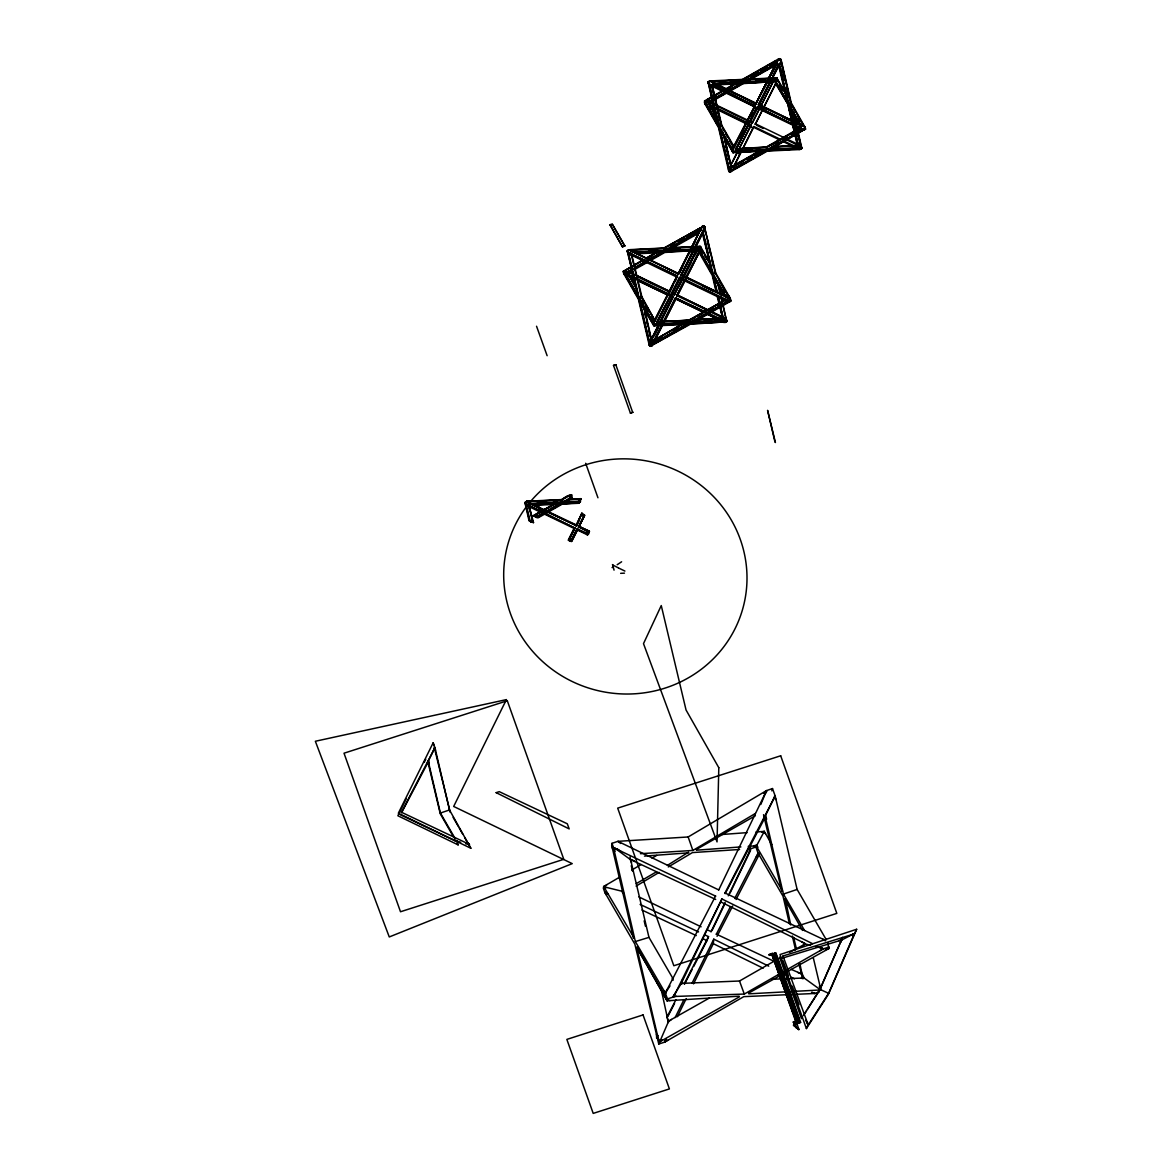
<?xml version="1.0" encoding="UTF-8"?>
<svg xmlns="http://www.w3.org/2000/svg" width="1172" height="1172" viewBox="0 0 1172 1172"><rect width="100%" height="100%" fill="white"/><g stroke="black" fill="none" stroke-linecap="round" stroke-linejoin="round"><path stroke-width="1.5" d="M612.546 848.924L611.989 843.342L617.922 841.335L688.154 836.969L766.547 790.587L772.495 788.551L775.161 795.905L797.121 889.445L825.894 939.065M721.703 298.303L726.728 321.743L690.308 324.234L650.196 346.355L638.784 298.757M715.389 273.515L704.269 226.006L703.566 227.749M764.994 150.309L765.272 151.173L733.042 152.624L718.729 126.298L708.298 82.23M777.622 80.809L776.479 77.806L749.831 79.066M705.383 104.337L705.441 104.088A1.626 1.568 10.9 0 1 706.071 101.129C703.933 103.209 705.119 99.561 705.5 101.422L708.533 102.242L741.231 83.695L715.301 84.926M624.559 271.435C622.815 272.827 624.617 269.238 624.559 271.435L625.496 271.684M625.203 274.541L624.442 274.526L626.493 274.658M729.043 297.761L727.358 297.483C730.874 295.696 727.387 299.343 727.812 297.263L681.21 274.702L729.614 297.981A1.729 1.67 10.9 0 1 729.673 300.97L690.542 322.959L656.657 324.556L653.947 325.582L654.958 323.97M729.585 298.113L730.976 300.823L729.936 301.556A1.729 1.67 10.9 0 0 730.405 300.633L730.068 297.966L715.784 273.091L704.196 225.932L663.85 248.025L629.965 249.636L627.196 250.72L628.749 249.9M803.772 126.195L800.608 125.551L788.214 103.971L779.131 65.266C781.475 63.771 782.251 56.388 777.915 59.303L742.462 79.418L710.584 80.927L707.917 82.04L709.441 81.176M781.109 59.904L791.29 102.99L805.208 127.543L804.549 129.799L801.252 128.261L790.353 134.443M526.521 506.04L528.982 505.63L526.521 506.04L530.227 521.379L532.923 522.375L530.081 521.232L532.923 522.375L528.997 505.645L526.008 503.491C524.192 504.063 526.111 500.634 527.649 501.191L561.535 499.594C564.186 498.613 573.533 490.702 571.716 497.807L563.849 502.261L580.257 501.484L580.873 498.671L568.874 499.243M627.518 252.185L627.884 251.262A1.729 1.67 10.9 0 0 627.518 252.112L627.826 250.837M708.269 83.315L708.62 82.45A1.626 1.568 10.9 0 0 708.284 83.256L708.562 82.055M724.091 319.37L723.446 318.784L724.457 318.447L724.193 319.253L726.64 320.073L725.409 322.359M716.282 934.304L730.508 906.557M623.753 271.699L623.768 271.626A1.729 1.67 10.9 0 1 624.222 270.703M801.502 147.247A1.626 1.568 10.9 0 1 801.062 148.112L801.516 147.174L797.942 145.401L773.74 146.559M732.588 150.705L733.013 152.565L735.577 151.408L767.557 149.884L805.032 128.891A1.626 1.568 10.9 0 1 804.593 129.755L804.549 129.799M715.609 896.126L613.527 847.693L611.989 843.342M525.202 503.74L525.202 503.652A1.729 1.67 10.9 0 1 525.671 502.744L525.964 505.103L528.25 504.37L529.48 509.6M528.982 505.63L526.125 505.352L525.495 503.623M631.122 253.738L641.436 297.263L639.15 297.996L628.837 254.47L631.298 254.06L628.441 253.782L627.533 251.013M732.881 149.093L732.119 149.327L754.49 106.769L709.148 84.823L708.62 82.45M541.479 511.886L541.376 512.765L538.358 510.318L538.812 506.831L540.409 508.853M768.729 966.168L713.763 939.153L713.308 943.68L693.531 983.85M540.746 511.388L533.099 515.724L538.095 517.834L562.428 504.033L578.909 503.257L579.466 501.147M578.909 503.257L580.506 501.264L564.289 502.246L572.097 497.778L564.626 502.012M718.641 890.119L766.547 790.587L760.774 804.519M772.495 788.551L771.821 790.851M793.634 994.413L743.795 996.639L664.846 1042.069L658.767 1044.032L668.714 1021.002L709.133 998.178M668.421 1022.555L660.876 987.791M802.952 978.898L799.934 963.794M528.44 502.099L528.162 501.323L530.183 503.564M528.089 505.923L528.455 504.971L574.954 528.118L526.331 504.517A1.729 1.67 10.9 0 1 525.539 502.275A1.729 1.67 10.9 0 1 527.84 501.528L528.103 501.352M528.455 504.971L528.03 506.201L528.352 505.469L529.275 506.802M529.114 504.986L528.045 506.216M529.495 503.242L529.612 502.642A121.815 117.449 10.9 0 1 737.569 532.484A121.815 117.449 10.9 0 1 611.652 693.092A121.815 117.449 10.9 0 1 526.477 506.597M575.071 527.488L574.47 528.279M575.203 527.942L568.889 540.424L574.91 527.81M575.789 525.305L529.319 503.213L576.097 525.642M579.129 526.287L584.725 515.211L581.898 513.175L576.316 526.125L579.613 519.606M577.137 528.909L570.867 541.303L577.137 528.909L588.461 533.993L587.26 534.915L587.48 534.212M630.756 250.544L630.521 249.812L631.869 251.35M577.65 528.777L577.02 529.539M627.049 272.021C626.874 270.058 624.764 273.618 626.874 272.27L625.511 271.655L627.796 272.3L646.754 261.546M628.837 254.47L630.477 253.987M630.639 253.196L630.346 254.646L631.312 254.075L629.51 252.771L630.389 252.507L628.104 253.225L638.623 297.878L652.907 322.754C654.943 329.215 652.892 320.996 653.39 322.593M630.346 254.632L630.77 253.416L677.387 275.918L677.401 277.017M578.47 527.503L584.608 515.563M588.432 532.161L578.895 526.272L589.457 531.282L588.3 534.52L577.532 529.407M667.952 294.245L628.47 275.186L627.972 271.626M700.739 229.258L700.46 227.866L663.967 248.552L631.049 250.105L631.884 251.365L678.31 273.369M627.723 271.963L633.276 273.779M635.473 252.595L664.993 251.204L700.153 230.474L664.348 250.779L665.11 250.5L632.543 252.039M613.513 365.415L615.798 364.682L613.513 365.415L630.419 413.159L632.734 412.251L630.419 413.159M649.815 346.253L649.669 342.898L649.332 343.645A1.729 1.67 10.9 0 0 650.108 346.018L650.636 342.224L682.119 324.366M652.907 322.344L653.712 321.89M650.812 342.195L651.002 340.261M677.387 275.918L654.752 321.787L654.342 320.923L652.716 321.45L638.901 297.41L641.172 296.648L654.826 320.513M650.914 341.697L650.958 341.081M656.496 324.102L655.778 324.703A1.729 1.67 10.9 0 0 656.525 323.97L680.068 277.647L656.803 322.11L657.053 324.351M652.731 344.627L651.515 346.092M656.862 322.271L657.814 323.911L690.689 322.315L689.942 322.593L726.83 301.893L726.244 300.618M711.316 81.776L714.129 83.798L743.517 82.392L776.216 63.845L778.779 58.922L781.05 59.743M618.494 567.966L612.473 564.831M711.843 85.087L712.342 84.633M619.065 568.244L624.925 571.072M714.026 106.681L709.177 104.337L714.481 107.634M712.444 86.347L712.869 85.146L754.929 105.451L754.49 106.769M709.866 103.326L710.291 102.111L714.524 104.162M672.743 297.395L637.392 280.474M676.801 276.358L653.419 322.461A1.729 1.67 10.9 0 0 655.265 324.864L654.181 324.834M713.572 84.135L713.982 82.934L756.511 104.132M626.83 273.823L673.461 296.34L672.845 297.131M677.226 276.24L628.646 252.947A1.729 1.67 10.9 0 1 627.855 250.705A1.729 1.67 10.9 0 1 630.155 249.973L630.477 249.753M674.222 295.11L674.486 294.201L674.691 294.992M678.354 274.072L631.928 251.086M678.632 274.57L700.812 228.892L701.076 229.609M664.07 320.776L675.526 297.761L720.428 319.575M689.634 320.103L657.096 321.89L679.452 277.339M664.524 321.362L675.848 298.904L702.98 312.001M726.347 300.53L726.581 299.724L679.965 277.207L679.335 277.984M699.098 251.233L700.036 250.779L676.669 295.886L683.95 281.5M680.786 275.933L681.21 274.702M681.005 275.317L703.347 230.166L705.251 230.298L702.922 231.338L704.958 227.28M681.445 274.731L704.855 228.467A1.729 1.67 10.9 0 0 704.05 226.225L704.387 226.035M683.789 275.596L696.93 249.416M693.575 250.207L697.692 250.017L696.871 249.314L697.355 250.222L694.923 255.027M701.178 229.961L664.993 251.204M701.398 229.17L700.666 229.507L702.643 226.167M715.887 290.861L712.268 275.42L699.098 252.493L698.732 248.947L693.56 249.182M702.922 231.338L703.874 231.001L703.024 231.778L712.972 274.204L725.937 296.765M681.386 273.97L703.347 230.166M686.367 276.695L699.435 250.486M681.269 275.625L703.244 232.232L702.848 232.979M700.036 250.779L677.343 296.047M736.294 152.17L765.536 150.529L735.533 152.199L765.609 150.529L729.76 170.79C728.208 173.705 728.559 166.395 730.141 166.365M734.068 147.042L734.668 147.335M740.88 152.199L733.569 166.644L731.401 167.347L724.501 136.831M732.002 170.262L729.336 171.83L765.272 151.173M734.712 151.598L735.84 150.294L735.533 150.954A1.626 1.568 10.9 0 1 733.379 151.525A1.626 1.568 10.9 0 1 732.632 149.415L754.929 105.451M757.727 107.487L736.412 148.185L756.951 107.165L799.787 127.792L756.878 107.355M750.812 125.873L751.237 124.657L739.591 147.584M751.926 123.631L773.989 79.989M712.869 85.146L755.105 106.945L712.737 85.761M755.632 104.44L778.091 59.611A1.626 1.568 10.9 0 1 780.259 58.908L780.567 59.494M752.38 122.313L752.204 123.163L758.738 110.271M755.94 103.766L778.062 59.743M743.107 148.331L753.874 126.532L781.197 139.717M799.787 127.792L757.844 106.872L756.262 108.967M758.24 104.967L779.409 64.255L758.826 105.377L766.869 109.26M758.548 105.846L781.006 61.017A1.626 1.568 10.9 0 0 780.259 58.908L779.805 60.343M776.977 78.421L776.011 77.953A1.626 1.568 10.9 0 1 776.977 78.407L774.97 80.897L775.6 83.608L755.134 124.569L776.333 82.685M758.841 105.26L758.987 104.528L804.3 126.4A1.626 1.568 10.9 0 1 805.047 128.51L805.574 129.242L803.567 125.975M726.406 301.907L725.6 299.695L689.136 320.381L657.946 321.655L679.789 278.482L724.809 300.222L689.414 319.78M720.487 307.342L722.728 318.828L717.103 296.003M723.857 319.751L723.666 318.139L696.813 319.429M727.05 300.047C727.739 298.435 728.442 303.753 728.413 300.266M727.812 297.263L727.607 298.01M725.058 322.432L722.435 321.011L723.285 321.831L690.308 323.325L653.83 344.026L653.405 342.839M728.076 301.101L727.46 300.706L729.16 301.131A1.729 1.67 10.9 0 1 728.105 300.97L679.848 277.837M776.699 62.951L742.887 82.245L713.294 83.652L743.81 81.981L776.728 63.303L775.937 61.076L742.096 80.033L712.503 81.425L743.019 79.755L775.293 61.222M776.919 63.83L776.494 62.849L756.262 102.755M772.949 75.902L778.794 63.962M777.197 79.799L776.802 77.909L785.943 93.687M799.494 128.378L799.905 127.177M801.033 124.95L800.608 126.166L801.033 124.95L758.357 104.352M797.824 146.002L788.214 104.513M801.252 128.261L799.187 128.349L766.503 146.896L734.932 148.991M798.718 149.445L798.967 149.24A1.626 1.568 10.9 0 0 801.077 146.983L801.809 148.551L799.319 149.562L767.323 151.085L730.845 171.639M805.047 128.51A1.626 1.568 10.9 0 1 802.879 129.213C801.809 130.224 802.483 128.7 804.036 129.316M769.154 954.902L773.388 953.525L773.256 954.242C769.169 956.44 767.382 954.213 772.524 953.349L797.546 1023.346L772.304 953.422L773.549 957.026M769.345 955.4L769.257 954.404M772.07 954.008L796.887 1023.566L798.191 1023.141L773.388 953.525M775.688 953.422L774.37 953.891L798 1020.138L799.304 1019.728L775.688 953.422L774.384 953.847L775.82 952.748L800.623 1022.365L799.319 1022.79L797.912 1019.977L799.304 1019.728M827.637 942.625L828.897 948.558L748.454 993.182M739.151 996.171L667.088 1000.785L667.454 998.91L665.344 993.021L635.356 941.556L613.527 847.693L617.688 849.671M619.373 877.301L603.683 886.501L603.346 888.2L604.884 892.566L634.858 944.149L658.767 1044.032M803.435 1015.626L819.917 989.3L842.58 937.336M789.459 923.814L783.013 896.214L758.079 853.128L755.867 847.019L764.291 831.373L756.013 831.988M763.968 832.838L764.291 831.373L761.58 832.267M853.289 936.296L856.644 929.279L828.443 994.193L806.395 1028.577L780.025 954.55L856.629 929.264M711.023 931.769L725.146 902.308M806.395 1028.562L808.607 1023.464M829.205 946.961L823.183 948.895L744.293 994.061L673.211 996.508L681.005 983.879L721.923 898.968L812.518 943.65M693.692 966.461L707.068 940.457M705.061 934.992L708.533 936.633L707.536 939.255M400.472 814.789L456.963 841.672L458.106 844.866L397.865 815.756L406.288 798.689M401.41 812.386L434.929 747.648L433.171 742.77L398.334 813.236L470.836 848.264L449.521 809.969L434.929 747.648L427.135 763.426M724.911 893.137L775.161 795.905L763.47 819.609M692.183 322.49L727.036 321.377L726.054 319.18M777.095 81.132L777.095 81.132A1.626 1.568 10.9 0 0 775.234 78.846L776.772 77.894M581.502 514.523L582.235 515.05M582.088 514.713L582.367 513.775M578.25 527.122L584.096 515.197M805.604 1020.255L808.226 1024.943L828.604 993.343L854.344 933.864L782.984 955.986L782.002 958.257L841.745 939.973L853.905 933.762M555.162 502.407L553.887 502.671M554.385 503.14L554.576 502.129M749.289 852.103L750.607 848.264L748.263 848.22M795.246 1017.838L797.561 1023.581L795.466 1017.765M682.412 979.909L681.005 983.879L683.1 983.323M578.807 500.971L580.14 500.693L579.041 500.341M588.432 533.524L587.201 533.128L588.681 532.821M794.88 1023.771L796.77 1023.259L798.908 1029.456L793.488 1025.178L798.762 1029.558L796.198 1027.478L794.88 1023.771L796.77 1023.259M796.066 1027.654L794.909 1023.713M625.321 270.981L623.768 271.889L623.929 273.97L638.374 299.153L649.2 344.978M704.753 101.861C705.339 100.177 704.343 102.272 705.061 104.118L718.495 127.499L728.427 169.794L729.321 171.801L730.683 171.698M540.629 510.567L541.171 509.498M570.661 497.529L571.321 497.455M571.042 497.91L571.54 496.913M840.866 942.112L841.745 939.973L838.888 940.633M531.707 521.687L531.385 520.456L531.619 521.73L532.132 520.705M536.644 516.076L535.487 516.793L536.556 516.12M569.577 540.556L570.119 539.486L570.266 540.863L570.119 539.486M749.479 100.865L755.911 103.956L777.783 60.226M842.258 938.259L819.785 990.018L807.376 1009.356M699.977 247.409L699.069 247.351A1.729 1.67 10.9 0 1 700.915 249.123L700.373 246.428L709.5 262.162M629.496 252.493L630.243 253.035M529.363 503.374L529.129 501.44L562.003 499.843M650.943 340.085L658.503 325.054M651.822 341.931L652.115 342.766L644.585 308.295M703.039 233.243L712.371 272.988L698.409 248.83L700.578 247.57L711.067 266.132M612.062 567.57L612.868 567.336M621.614 561.784L617.161 564.728M736.06 151.232L735.796 150.382M668.069 1040.223L664.597 1041.249L664.846 1042.069L666.165 1039.256M775.732 64.343L776.479 62.849M728.266 895.833L750.915 848.718L755.867 847.019M712.019 930.539L724.604 904.374M730.112 892.932L750.549 850.418M675.116 1017.574L683.965 999.628M692.007 983.293L713.763 939.153M664.846 1042.069L666.165 1039.388M677.343 1016.695L686.235 998.632M424.205 762.401L425.773 759.251M667.454 998.91L673.534 996.962L721.923 898.968M732.603 149.547L732.529 150.543M777.168 80.941L777.256 79.945M800.344 149.313L801.296 147.438M636.718 947.386L667.088 1000.785L667.527 999.906L636.718 947.386L659.118 1042.172L739.371 996.859M713.982 82.919L755.75 103.825M734.785 146.705L755.237 106.33M769.638 78.085L756.043 103.224L777.051 63.171M739.576 137.651L743.663 129.565M750.212 116.643L751.838 113.42M736.382 148.17L756.834 107.78M759.046 103.356L771.322 79.125M735.562 150.836L757.844 106.872M737.144 152.404L730.654 165.237L731.401 167.347M732.031 163.025L737.745 151.745M739.371 148.522L750.783 125.975L717.909 109.963M761.185 105.436L774.223 79.667M654.738 320.249L676.786 276.724M678.163 274.131L700.153 230.518M669.315 293L673.358 285.016M674.969 281.807L676.596 278.614M679.438 272.973L682.675 266.571M689.151 253.782L695.611 240.993M742.506 148.991L753.874 126.532M734.961 164.432L741.48 151.554M696.3 250.456L696.754 248.933M651.031 339.924L658.488 325.186M682.119 278.497L674.383 293.762L696.329 250.325M652.54 337.404L658.195 326.241M660.612 321.45L671.908 299.124M674.34 294.48L672.391 292.824M675.043 292.956L682.294 278.599M683.921 275.405L697.633 248.288M650.929 341.565L659.235 325.186M660.818 322.022L673.299 296.663M674.808 294.362L697.472 249.592M654.049 335.807L658.093 327.808M678.735 286.994L682.778 278.995M684.404 275.801L690.879 263.011M654.123 340.056L661.521 325.42M663.176 322.168L675.526 297.761M655.983 336.76L660.832 327.164M662.414 324.981L654.416 340.774L662.312 336.291M664.011 322.3L676.141 298.069M655.646 338.898L662.913 324.541M581.898 513.175L576.434 525.495M575.848 525.686L581.839 513.395M577.62 529.275L571.438 541.567L568.215 540.204L574.514 527.766L568.64 539.926M726.581 299.724L725.937 300.603L727.416 300.926M724.135 319.282L723.754 318.315M612.59 564.567L614.055 570.149M620.647 573.328L624.456 573.152M771.088 75.242L776.699 64.24M733.042 152.55L733.511 151.803L732.808 152.096A1.626 1.568 10.9 0 0 733.701 152.536M433.523 750.402L434.929 747.648M649.889 346.106L687.905 323.75L651.427 344.436L650.9 343M692.74 322.857L730.962 301.014M773.051 800.051L775.161 795.905M773.696 68.752L776.216 63.845M734.683 898.47L758.079 853.128L759.09 854.886M717.044 936.311L732.676 906M736.045 899.495L759.544 853.934M670.018 985.872L665.344 993.021L715.623 895.935M725.146 893.679L765.887 815.946L766.605 819.287M667.234 1016.549L675.907 999.789M684.258 983.616L708.533 936.633M657.375 1037.777L656.657 1038.143L658.019 1035.491M667.864 1016.432L674.53 1003.525M684.521 984.187L692.022 969.683M401.571 812.738L428.747 760.994L429.23 763.206M793.766 121.434L790.397 106.374L789.547 106.139L788.551 106.623L792.008 121.39M793.092 112.424L800.681 144.801L798.22 145.225L796.169 136.509C798.308 133.696 793.957 139.351 795.568 133.755M729.043 168.929L728.794 169.354A1.626 1.568 10.9 0 0 729.526 171.581A1.626 1.568 10.9 0 0 731.694 170.878M649.581 343.206L648.892 343.162M665.344 993.021L667.381 989.271M630.184 252.859L628.28 253.548L628.046 251.145M630.404 254.353L630.389 252.493M735.796 150.499L737.115 148.287L736.529 147.555M654.342 320.923L653.668 322.11M654.782 320.249L641.89 296.838L631.43 253.43M698.732 248.947L698.571 248.156M699.113 247.981L700.622 246.999A1.729 1.67 10.9 0 0 699.611 246.486L700.563 246.97M699.054 248.772L699.581 248.918M656.803 322.417L657.155 321.641M699.259 250.867L712.928 275.332L716.737 291.462M751.428 127.045L753.274 127.953L751.794 127.484M702.819 226.108L704.196 226.093A1.729 1.67 10.9 0 0 701.75 226.972L678.105 273.735L628.925 249.856M699.054 247.307L700.314 246.384L696.358 246.486M532.044 503.77L562.443 502.334C573.167 498.979 573.123 490.423 561.271 500.107L562.018 502.363L562.794 502.055L530.726 503.623M689.546 320.146L690.352 322.593L726.83 301.893M651.339 346.15L650.006 346.092A1.729 1.67 10.9 0 0 652.423 345.286M802.205 1017.428L801.458 1018.585L779.541 957.07M804.783 1013.384L806.512 1010.704M673.211 996.508L675.512 992.962M756.365 856.644L758.724 853.128M730.39 300.354C729.966 303.006 731.24 296.194 727.167 294.626M666.736 1016.857L668.318 1014.513M764.598 794.645L766.781 791.422M754.812 106.081L709.338 84.047A1.626 1.568 10.9 0 1 708.591 81.937A1.626 1.568 10.9 0 1 710.759 81.234L711.052 81.044M798.967 149.24L800.183 149.371M726.376 320.894L725.834 320.337M708.459 82.655L708.005 82.04L717.85 124.789L704.87 101.261M627.709 251.482L627.152 250.779L638.286 296.648L624.324 272.007L638.169 296.12M696.315 250.325L664.421 251.848L665.169 251.497M794.704 1025.353L793.488 1025.178M583.451 514.918L582.088 515.768M729.878 301.6L728.12 300.428M634.184 938.113L603.683 886.501L604.591 886.94L606.935 884.596M801.018 148.155L800.754 147.423M579.364 500.005L580.873 498.671M763.617 793.151L766.547 790.587M709.148 84.823L709.939 84.369M732.119 149.327L732.852 148.903M628.441 253.782L629.291 253.299M704.196 226.416L704.899 227.119M526.125 505.352L526.975 504.868M659.118 1042.172L662.165 1039.652M819.961 950.741L823.183 948.895L819.023 947.035M671.439 1019.464L668.274 1021.852L667.278 1018.014M700.036 246.809L700.797 248.435M802.615 945.687L805.311 943.958L810.599 945.306M607.667 893.87L604.884 892.566L605.572 892.126L606.1 894.676M465.694 843.767L469.459 844.426L468.185 843.181M726.113 321.113L726.171 321.084A1.729 1.67 10.9 0 0 726.64 320.146M636.103 886.105L659.104 872.422M668.304 866.943L692.432 852.586L739.576 849.48M640.439 853.699L692.857 850.447L755.354 813.471M631.811 870.02L641.143 864.54M652.028 858.168L656.686 855.428M636.25 883.644L656.496 871.778M667.395 865.376L688.521 852.176M696.271 849.524L755.369 815.727M533.641 515.944L555.821 503.198M680.698 983.425L739.517 981.008L780.215 957.714M789.723 952.265L805.311 943.958L801.633 941.79M743.224 79.637L743.81 81.981M731.372 167.2L728.72 167.552L719.564 128.568L732.28 150.573M734.009 84.208L704.504 100.953L704.636 103.107M715.843 84.472L741.524 83.271L708.181 101.964L707.39 99.737L735.606 83.739M707.39 99.737L736.031 83.725M728.354 88.486L731.431 86.728M744.513 79.315L747.59 77.572M750.681 75.814L758.387 71.448M761.448 69.91L766.092 67.068M769.169 65.324L777.124 61.032M753.186 74.832L757.757 72.239M762.327 69.646L765.375 67.917M708.181 101.964L725.424 92.178M728.559 90.405L741.554 83.007L715.447 84.238M713.059 100.103L709.924 101.876L713.308 100.133M716.195 98.316L727.153 92.09M730.288 90.317L742.828 83.197L766.356 82.099M776.347 64.138L744.996 81.923L769.11 80.78M716.048 98.565L743.619 82.934L766.254 81.85M776.816 64.094L745.436 81.894L774.97 80.897L787.76 102.345M774.853 81.498L743.282 83.593L710.598 102.14L705.764 102.96L708.049 102.228L718.216 119.896M745.568 82.304L776.714 64.636M747.648 79.784L774.223 78.275L775.014 80.502L771.059 80.941M736.558 148.961L767.045 147.203L799.963 128.524L800.754 130.751L766.942 149.767L766.151 147.555L736.558 148.961L737.349 151.173L767.836 149.415L767.045 147.203M759.544 150.851L731.518 166.746L729.951 170.16C729.731 172.841 728.574 165.457 730.2 170.76M728.969 168.563L761.067 150.382M766.151 147.555L799.963 128.524M729.409 168.548L761.815 150.192M733.027 167.127L736.163 165.34M736.69 164.886L742.916 161.34M747.135 159.114L752.248 156.052M755.295 154.499L760.042 151.627M771.674 145.035L779.453 140.625M782.339 139.131L787.232 136.201M748.132 158.777L751.164 157.048M755.735 154.455L760.291 151.877M774.941 143.57L777.988 141.827M782.574 139.234L787.159 136.626M791.745 134.033L794.792 132.304M799.099 129.858L801.589 128.451L802.366 130.649M801.589 128.451L802.381 130.663L768.979 149.606L799.04 147.921L798.249 145.709L771.659 147.218M642.578 260.096L623.9 271.259M645.713 258.323L655.148 252.976M631.649 269.56L626.273 272.607L625.042 270.41L642.49 260.521M645.538 258.792L656.76 252.42M663.586 248.552L700.46 227.866M625.057 270.41L642.93 260.492M646.109 258.69L657.214 252.39M647.911 258.221L652.614 255.54M670.135 245.783L674.896 243.087M678.075 241.285L684.419 237.682M686.455 236.334L702.175 227.427M697.955 230.195L700.812 228.569M625.833 272.637L631.576 269.384M634.594 267.67L662.62 251.936M634.755 267.802L645.64 261.62M648.761 259.862L663.103 251.658L636.059 252.932M649.918 259.745L662.327 251.936M628.441 272.109L632.25 270.131M634.755 268.52L647.208 261.649M650.196 259.95L664.905 251.57M699.157 231.983L666.165 250.705L699.186 249.138M634.726 269.501L647.354 262.338M650.519 260.536L664.744 252.478L698.292 250.251M691.143 249.299L666.868 250.412L667.176 251.101L698.776 233.169M669.241 248.303L698.805 246.677L699.406 247.937M654.987 324.073L655.426 325.289L688.682 323.472L687.92 323.75M662.385 322.461L656.921 322.71L657.814 323.911M682.25 323.853L652.101 341.521L651.31 339.279M650.636 342.224L682.793 324.205M726.039 299.666L689.414 320.366L656.628 321.919M673.373 330.021L678.119 327.34M691.612 319.678L694.762 317.89M697.926 316.088L702.673 313.407M705.822 311.606L713.719 307.123M716.883 305.335L721.63 302.654M654.621 340.906L659.382 338.21M673.666 330.108L678.412 327.413M708.415 310.39L711.58 308.588M717.572 305.394L722.113 302.801M651.427 344.436L688.345 323.721L655.426 325.289M728.237 301.819L691.758 322.505L725.175 320.718L724.809 319.414L726.069 319.033L720.663 296.399M653.83 344.026L690.748 323.311M728.603 301.79L691.978 322.505L691.568 321.348M696.651 320.029L724.457 318.447M543.808 509.644L556.905 503.037L555.587 499.873L553.36 501.015M533.436 515.9L556.158 503.008M533.743 515.958L556.597 502.978M561.52 500.107L570.032 495.36M569.138 496.415L571.848 494.877M559.996 503.506L535.853 517.189L543.749 512.94M546.782 511.226L560.787 503.213L533.553 504.502M562.443 502.334L570.266 497.91M536.571 517.57L544.453 513.087M547.617 511.3L560.245 504.136L560.113 502.891M531.429 504.238L562.677 502.759L569.87 498.671L572.156 498.51M533.099 515.724L537.142 517.423L545.039 512.94M548.203 511.153L562.853 503.066L547.851 511.534M537.142 517.423L544.863 513.233M804.358 129.198L805.545 129.14L805.149 127.396M624.647 271.215L623.328 271.406L637.7 296.282M526.433 501.47L525.51 502.407M753.699 845.979L756.57 844.909L757.859 847.415L756.13 845.803L748.219 846.374M756.13 845.803L782.559 891.13M775.234 78.846L776.421 78.832M851.385 934.89L854.344 933.864M589.457 531.282L578.88 526.375M825.366 949.73L828.897 948.558L827.989 948.104M797.121 889.445L783.423 894.075L765.169 816.313M428.263 761.229L440.394 813.031L449.521 809.969M713.045 273.589L715.125 272.886L729.087 297.527M797.253 994.252L814.599 993.49L819.111 992.01M796.14 1020.548L798.191 1023.141L794.294 1023.918L793.312 1021.969L796.579 1020.915L797.78 1023.508L794.513 1024.562L793.312 1021.969M780.669 61.852L780.713 61.647M711.36 84.955L709.089 85.688L711.375 84.955L712.62 90.244M709.778 86.874L712.254 86.464L721.527 126.005L719.227 126.737L709.778 86.874L718.934 125.858L731.709 148.448L733.862 147.159M709.968 87.197L712.254 86.464M787.833 102.916L775.234 80.648L777.519 79.901L787.35 97.012M775.366 81.205L777.519 79.901M718.934 125.858L721.22 125.126L733.994 147.716L731.709 148.448L719.242 126.737M778.677 64.592L781.709 64.152L779.248 64.577L788.697 104.411L790.983 103.678L781.534 63.845L779.248 64.577L788.39 103.561L790.851 103.136L790.558 101.861M718.729 126.298L721.791 125.316L734.185 146.881M788.214 103.971L791.29 102.99M775.6 83.608L788.448 105.026M792.653 121.038L789.078 106.007L791.364 105.275L791.657 106.3M719.798 128.876L732.94 152.594M791.92 105.7L788.859 106.681L799.48 125.17M792.316 119.822L789.254 107.033L790.382 106.681M731.577 147.892L733.862 147.145M788.697 104.411L801.179 126.122L803.465 125.389L801.047 125.58L758.665 105.231M803.655 126.356L804.402 126.107M804.285 129.066L805.047 128.817M728.72 167.552L731.182 167.127L723.446 134.194M798.22 145.225L800.681 144.801M728.354 168.885L729.116 168.636M609.967 224.716L612.253 223.984L624.735 245.695L622.581 247.014L609.967 224.716L622.581 247.014M610.114 225.302L612.399 224.555L624.866 246.281M622.449 246.428L624.735 245.695M703.405 229.038L705.295 229.097L704.489 229.36M630.463 253.445L629.833 253.489M630.668 253.914L631.576 255.218L676.962 277.149M624.339 272.05L626.61 271.274L636.865 289.118M624.471 272.578L626.756 271.845L637.114 289.894M698.409 248.83L700.578 247.57M627.665 272.93L629.979 272.197M624.427 274.57L625.233 274.321M641.26 296.941L638.974 297.688L652.848 322.022L654.87 321.143M638.623 297.878L641.89 296.838M715.784 273.091L712.517 274.145L702.76 232.495M728.925 297.937L729.731 297.688M724.179 300.061L726.494 299.314L728.12 300.31M688.111 324.336L653.888 325.904L639.297 300.765L653.405 324.351L654.635 323.97M654.635 325.772L654.562 325.757A1.729 1.67 10.9 0 1 653.595 325.303L654.357 324.996M729.599 300.823L730.405 300.559M722.611 317.085L723.886 317.641M649.859 341.682L649.112 342.283L651.207 341.228M696.388 319.824L723.476 318.506M651.046 342.751L649.654 343.206L651.222 343.074M723.607 319.443L726.069 319.033M574.646 528.704L529.305 506.787L533.524 522.609L529.671 521.174L525.788 504.78L527.195 504.326M797.912 1019.977L799.963 1022.57L775.161 952.953L798.572 1019.757M795.568 1020.915L796.887 1020.504L773.271 954.184L771.952 954.667L795.495 1020.753L796.887 1020.504M793.547 1022.614L796.813 1021.559L797.78 1023.508L795.598 1017.369M799.201 1022.555L774.516 953.158L799.201 1022.555L800.623 1022.365M635.356 941.556L648.966 937.38L672.875 978.4M673.534 996.962L676.156 996.185M790.748 925.03L785.255 898.704M813.28 957.685L820.927 989.93L748.718 993.841M624.822 271.171L625.174 271.098A1.729 1.67 10.9 0 0 624.486 271.289M734.551 151.642L733.364 151.657M789.371 107.223L788.551 106.623M709.602 81.132L756.072 103.107M526.609 501.411L576.023 524.792M690 323.662L722.816 322.095M535.091 504.678L544.116 503.286M701.383 227.851L701.72 227.104M650.255 345.257L650.592 344.509M540.453 509.586L541.244 509.483L540.219 510.157M801.018 978.371L804.109 978.005L820.019 989.505M553.799 502.847L554.927 503.081M801.165 970.665L801.853 974.02L791.261 969.391M722.186 834.479L747.106 832.633M696.505 850.198L740.909 846.917M644.453 856.102L688.784 852.835M748.527 848.88L750.607 848.264M772.304 979.25L804.109 978.005L802.439 974.372M776.728 63.303L775.498 61.12M748.263 79.506L774.223 78.275M730.317 81.278L738.404 80.795M756.394 79.945L761.976 79.799M731.489 81.469L736.924 81.22M756.365 80.311L761.551 80.062M770.927 80.692L775.014 80.502M744.952 82.172L767.587 81.102M769.74 81.688L773.212 81.527L770.004 81.923M800.754 130.751L799.538 128.554M773.945 146.852L798.249 145.709M745.187 149.093L752.629 148.888M746.432 149.43L752.131 149.166M769.022 149.357L799.04 147.921M766.737 150.661L797.238 148.947L767.645 150.353L734.258 169.325M753.948 154.396L755.164 156.594M671.395 247.673L692.798 246.647M631.444 249.885L664.319 248.274M666.077 248.2L665.989 249.533M669.197 248.083L698.805 246.677M648.936 250.002L653.2 249.87M672.523 248.874L679.657 248.537M675.614 249.05L679.145 248.874M632.631 252.288L664.758 250.779M667.176 251.101L698.424 249.607L725.688 297.073M664.729 251.526L690 250.383M635.751 253.211L662.429 251.321M636.513 253.811L662.561 252.581M657.477 322.564L660.949 322.403M680.038 321.494L686.982 321.157M704.797 320.322L710.012 320.073M680.61 321.597L686.074 321.333M704.357 320.469L711.609 320.117M682.88 321.729L686.484 321.553M707.185 320.571L710.745 320.41M692.462 322.227L725.175 320.718M657.419 324.146L690.352 322.593M568.479 499.58L580.829 498.994M528.733 501.675L561.652 500.122M568.464 499.785L580.565 499.213M537.318 501.997L543.002 501.806M538.988 502.246L542.49 502.07M564.86 502.656L580.418 501.924M562.589 503.14L579.29 502.334M527.517 505.044L528.294 505L525.788 504.78M533.275 504.78L560.436 503.477M579.012 502.598L562.428 504.033M534.388 505.366L560.245 504.136M776.011 77.953L776.274 78.7M730.244 170.892L730.171 170.878A1.626 1.568 10.9 0 1 729.277 170.438L729.218 170.394M650.87 345.286L650.797 345.286A1.729 1.67 10.9 0 1 649.845 344.817L649.786 344.758M628.104 253.225L630.639 253.577M781.328 61.589L790.675 102.828L803.465 125.389M811.478 992.933L814.599 993.49L814.423 992.625M804.915 129.228L769.623 149.782L801.223 148.434M726.332 321.421L726.42 320.352M604.591 886.94L621.746 891.174L623.665 893.372L621.746 891.174M815.888 946.639L822.949 948.426M802.483 129.858L757.405 108.176L757.581 107.326L802.879 129.213M657.346 322.813L656.803 322.11M667.527 999.906L670.032 1000.624M460.728 842.331L454.692 840.441M804.285 126.517L805.091 127.235M705.661 104.074L704.694 103.268M729.555 171.449L718.744 126.81L706.277 105.099L719.051 127.675M624.573 274.131L623.694 273.384M650.138 345.887L649.259 345.139M634.316 860.834L630.199 859.428L614.143 847.634M699.523 246.486L699.816 247.263M525.422 503.462L524.851 502.349L528.953 520.441L533.524 522.609M797.751 972.452L801.853 974.02M738.975 153.81L739.766 153.898L738.096 153.239M587.45 532.425L588.461 532.821M604.884 892.566L607.697 893.723M570.969 540.966L571.79 541.332L577.474 530.052L587.436 534.857M716.297 934.113L773.388 960.981M640.102 904.403L698.571 931.945M641.963 910.029L696.256 935.593M702.848 938.699L707.009 940.662M724.97 892.947L825.733 940.53M715.682 899.451L630.199 859.428L631.562 862.548M401.439 812.24L469.459 844.426M828.604 993.343L819.917 989.3M638.901 896.917L701.105 926.803M707.639 929.953L711.067 931.594M715.74 84.56L736.631 94.654M782.94 117.01L798.996 124.774M715.946 104.85L752.351 122.415M755.295 123.719L784.214 137.695M787.438 139.248L797.077 143.892L798.557 148.199M709.983 102.697L752.043 123.016M756.746 125.36L763.221 128.481M787.496 140.201L798.821 145.665M717.264 108.249L746.374 122.313M716.063 108.395L751.106 125.272M784.405 141.27L794.045 145.929M709.895 106.095L714.7 108.425M753.713 127.382L779.6 139.878M782.837 141.446L790.924 145.343M699.318 251.116L677.152 295.754M680.917 275.303L727.534 297.82M702.658 285.953L714.173 291.52M636.557 275.376L669.461 291.257M629.115 271.889L669.153 291.257M708.342 310.184L677.504 295.139L722.611 317.07L711.594 311.752M627.665 272.065L634.155 275.068M637.29 276.709L669.52 292.15M676.977 295.725L706.496 309.979M711.419 312.353L723.9 318.535M705.412 311.811L675.731 298.23L719.388 319.238M708.679 313.393L721.732 319.692M628.133 275.171L634.755 278.335M637.143 279.522L667.967 294.406M628.031 275.816L634.433 278.907M637.641 280.46L666.487 294.377M671.453 296.78L673.036 297.571M706.203 313.554L717.44 318.989M629.364 276.592L634.184 278.921M675.819 299.036L703.127 312.206M706.335 313.759L717.572 319.194M588.256 531.692L578.953 527.195L583.817 516.134M718.67 889.9L617.922 841.335L620.677 843.459M783.233 973.302L786.456 974.884M791.276 977.258L794.499 978.84M713.308 943.68L763.133 968.189M777.812 975.397L785.973 979.411M811.83 992.127L814.599 993.49M819.038 946.859L823.183 948.895M720.912 901.986L805.076 943.475M583.466 515.299L582.777 514.493M557.242 502.129L559.366 503.535M822.949 939.212L825.264 940.808M466.676 843.108L468.99 844.719M796.228 1027.507L798.908 1029.456M616.868 848.616L621.189 851.692M723.827 317.949L724.911 318.725M801.326 147.833L801.882 148.346L798.498 133.696M623.768 271.889L623.226 271.201L623.636 273.223M763.851 832.267L765.55 833.614M793.62 1024.987L798.762 1029.558M570.867 496.987L571.716 497.836M603.683 886.501L605.602 888.42M528.953 520.441L529.671 521.174M664.114 990.926L665.989 993.036M672.171 978.605L673.241 980.144M783.423 894.075L804.593 930.568M440.394 813.031L455.395 838.962M781.211 87.036L782.999 90.156M792.829 107.253L795.51 111.941M797.297 115.061L801.78 122.855M779.805 85.175L782.486 89.819M798.484 117.683L800.271 120.789M779.57 85.073L782.105 89.497M791.686 106.183L789.078 106.242L789.254 107.033M775.234 80.648L787.892 102.682M788.39 103.561L801.179 126.122M788.566 105.363L775.864 83.359M789.078 106.007L799.773 124.613M799.817 143.292L797.531 144.024M716.502 116.101L708.533 102.242L709.177 104.953M719.901 122.84L720.531 123.939M710.056 106.491L712.708 111.106M714.481 114.197L716.253 117.273M722.435 128.026L724.208 131.103M725.966 134.194L727.739 137.27M729.511 140.347L733.057 146.515M709.456 105.919L711.228 109.011M713.015 112.116L715.682 116.775M705.764 102.96L718.421 124.979M705.896 103.502L718.377 125.214M701.252 249.504L703.039 252.61M704.826 255.716L706.613 258.836M719.139 280.635L725.38 291.52M701.31 250.207L703.039 253.225M723.461 288.766L725.19 291.769M713.045 273.984L726.376 297.175M724.765 296.091L713.47 276.24L723.725 295.373M627.796 272.3L635.693 286.056M641.318 297.219L655.06 321.143M642.593 300.471L644.307 303.46M646.006 306.434L648.585 310.902M651.998 316.865L653.712 319.839M639.033 299.343L625.072 274.702L638.901 298.772L649.112 342.283M450.224 812.357L434.241 747.297M453.139 817.411L458.399 826.582M459.278 828.121L462.837 834.332M464.625 837.438L470.836 848.279M454.018 837.746L440.247 813.749L427.751 761.199M457.388 843.606L458.106 844.88M774.897 441.61L775.424 442.533L767.587 410.347L774.765 441.068M784.566 898.909L802.556 930.436M726.362 320.19L726.083 319.707A1.729 1.67 10.9 0 1 724.003 322.285M764.291 831.373L771.777 844.631M788.58 103.869L800.608 125.551M637.407 947.152L667.088 1000.785M774.443 796.271L776.054 799.714M434.446 747.883L435.53 750.183M658.195 1038.304L659.558 1041.307M819.316 986.282L820.927 989.93M613.527 847.693L615.095 851.297M782.984 955.986L808.226 1024.943M782.852 960.601L788.448 975.88M792.184 986.062L799.011 1004.741M772.465 956.22L792.624 1011.509M688.154 836.969L692.857 850.447M744.293 994.061L739.517 981.008M802.381 977.302L798.85 963.926M536.542 326.241L547.134 355.717M773.754 78.553L774.546 80.765M742.462 79.418L743.517 82.392M766.503 146.896L767.557 149.884M742.096 80.033L742.887 82.245M742.403 81.073L743.282 83.593M712.986 81.161L713.777 83.373M737.042 148.683L737.833 150.88M741.612 163.128L742.213 164.798M711.961 84.487L721.791 125.316M709.661 100.191L710.247 101.861M707.829 99.723L708.62 101.949M700.021 227.881L700.915 230.239M698.395 246.911L698.922 248.405M723.974 318.725L724.765 320.952M698.732 249.079L712.122 272.373L702.336 233.096M722.494 319.604L723.681 322.49M663.967 248.552L665.051 251.555M663.542 248.581L664.334 250.793M689.121 320.381L689.912 322.608M653.786 342.839L654.196 344.011M625.482 270.395L626.273 272.607M651.075 342.195L651.852 344.422M615.798 364.682L632.704 412.427M585.663 463.277L597.954 497.778M563.673 501.103L564.084 502.246M561.535 499.594L562.677 502.759M529.129 501.44L529.671 502.949M629.965 856.952L648.966 937.38M727.46 300.706L727.695 301.702M763.529 814.672L781.871 891.379M717.982 296.75L719.652 303.812M793.678 937.366L796.184 947.943M433.171 742.77L433.83 745.538M793.576 112.702L796.037 123.192M796.857 126.693L797.678 130.195M792.609 110.827L795.583 123.441M796.345 126.766L797.18 130.312M797.634 132.187L800.505 144.493M782.266 68.284L785.181 80.678M786.852 87.768L789.752 100.177M792.521 111.721L795.436 124.129M797.502 132.978L799.172 140.069M782.281 68.782L785.094 80.751M787.101 89.306L788.712 96.148M793.473 124.525L795.114 131.528M795.934 135.014L798.396 145.533M778.677 65.515L787.35 102.462M787.994 105.172L797.077 143.892M732.207 150.602L719.608 128.334L728.896 167.874M712.063 86.142L721.22 125.126M723.93 136.699L731.006 166.82M713.03 92.002L715.726 102.99M716.561 106.535L719.462 118.943M725.922 146.441L728.823 158.835M718.48 284.562L720.897 294.861M717.44 282.672L720.253 294.245M704.343 228.73L705.324 232.51M707.243 241.124L710.203 253.255M711.814 260.155L713.44 267.07M714.305 271.215L714.524 272.153M713.396 275.962L717.425 292.634M718.084 295.886L723.446 318.74M712.854 275.01L716.605 291.037M717.821 296.194L723.065 318.535L717.616 295.901M712.737 275.01L716.81 292.458M653.405 324.351L639.443 299.724L649.845 343.513M643.531 306.595L651.94 342.473M644.395 312.162L645.713 317.363M646.534 320.82L647.75 326.006M648.556 329.464L650.094 336.452M628.28 253.548L638.418 296.75M528.806 505.308L532.777 522.229M793.283 123.998L795.231 132.333M788.888 107.223L794.469 131.132M792.682 124.32L794.396 131.616M792.316 936.018L795.583 949.979M631.269 865.727L632.514 871.06M644.175 920.855L645.42 926.188M611.652 845.129L633.481 938.318M794.689 125.433L795.861 130.488M797.15 136.201L796.638 133.857M807.186 1022.131L807.757 1024.885M569.812 497.939L569.87 498.671M656.467 1034.1L656.657 1038.143M624.544 274.263A1.729 1.67 10.9 0 1 624.061 271.596M703.713 227.06A1.729 1.67 10.9 0 1 704.328 227.441M704.753 101.598A1.626 1.568 10.9 0 1 705.192 100.733M779.937 59.699A1.626 1.568 10.9 0 1 780.508 60.05M718.802 767.704L717.044 841.906L643.501 643.648L661.257 605.558L686.045 709.998L718.802 767.704M672.889 296.633L660.085 322.007L672.889 296.633M506.407 699.611L453.667 806.453L572.229 863.632L389.265 936.955L315.356 741.261L506.407 699.611M457.432 841.379L456.289 840.5L457.432 841.379M496.152 792.653L569.196 828.912L567.292 823.784L499.272 791.657L496.152 792.653M507.3 700.753L344.011 753.2L400.502 911.757L563.791 859.31L507.3 700.753M780.684 755.779L617.688 808.138L673.827 965.743L836.823 913.384L780.684 755.779M643.047 1014.923L566.852 1039.403L593.208 1113.4L669.402 1088.92L643.047 1014.923"/></g></svg>
